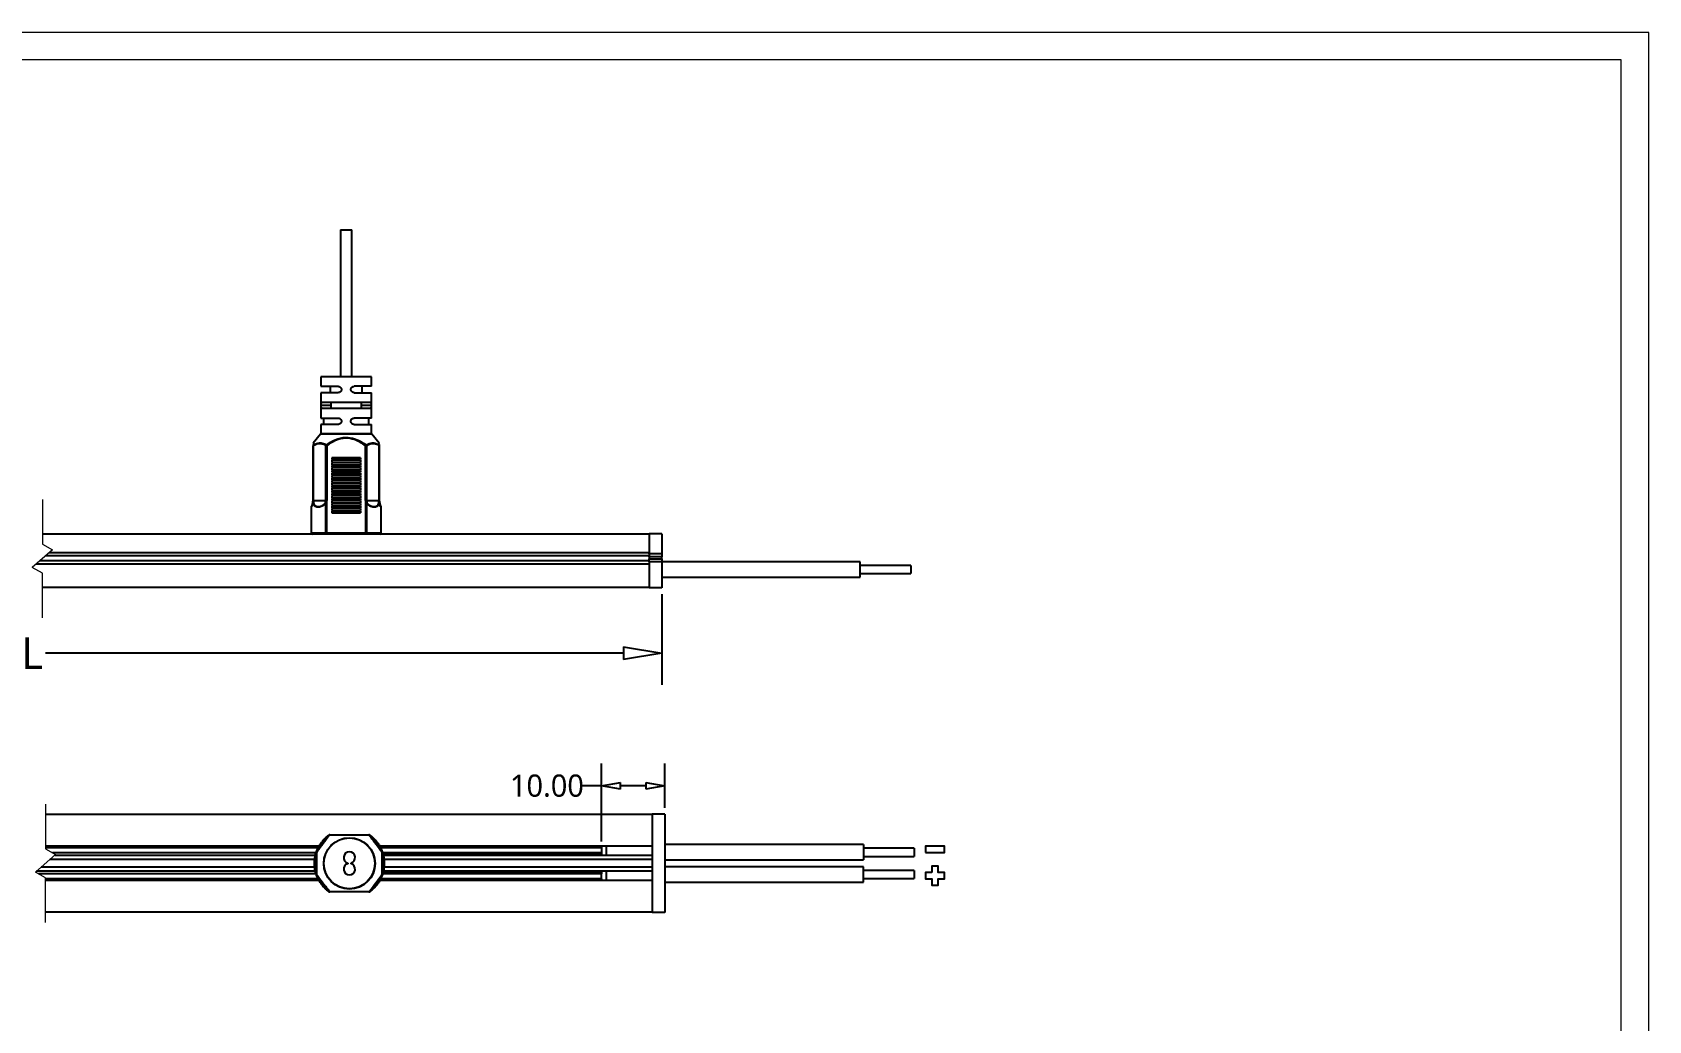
# Model space of a CAD drawing. Header units: millimetres. Extents: x 978 to 1917, y -47 to 489.
# Drawn here: x 1662.1 to 1916.8, y 116.2 to 271.9 of the extents above; entities that cross this region are included whole.
import ezdxf

# ---------------------------------------------------------------- set-up
doc = ezdxf.new("R2010")
doc.units = ezdxf.units.MM
doc.layers.get('0').update_dxf_attribs({"color": 8, "lineweight": 30})
doc.layers.get('Defpoints').update_dxf_attribs({"color": 6, "lineweight": 9})
doc.layers.add('Dimension', color=136, linetype='Continuous', lineweight=9)
doc.layers.add('SolidLine', color=7, linetype='Continuous', lineweight=30)
doc.styles.get("Standard").update_dxf_attribs({"font": ''})
doc.styles.get('Standard').set_extended_font_data('Microsoft YaHei Light')
doc.dimstyles.new('DENGTEC', dxfattribs={"dimtxt": 3.5, "dimasz": 3, "dimexe": 3.5, "dimexo": 1, "dimgap": 0.5, "dimtad": 0, "dimzin": 0, "dimdsep": 46, "dimtxsty": 'Standard', "dimblk": 'CLOSEDBLANK', "dimcen": 1, "dimadec": 0, "dimazin": 3, "dimtfac": 1, "dimtofl": 0, "dimtmove": 0, "dimatfit": 3, "dimldrblk": 'CLOSEDBLANK', "dimfxl": 1, "dimtolj": 1, "dimtzin": 0, "dimarcsym": 0})
doc.dimstyles.new('DENGTECx1.5', dxfattribs={"dimtxt": 5, "dimasz": 6, "dimexe": 5, "dimexo": 1, "dimgap": 0.5, "dimtad": 0, "dimdec": 1, "dimzin": 0, "dimdsep": 46, "dimtxsty": 'Standard', "dimblk": 'CLOSEDBLANK', "dimcen": 1, "dimadec": 0, "dimazin": 3, "dimtfac": 1, "dimtdec": 1, "dimtofl": 0, "dimtmove": 0, "dimatfit": 3, "dimldrblk": 'CLOSEDBLANK', "dimfxl": 1, "dimtolj": 1, "dimtzin": 0, "dimarcsym": 0})

# ---------------------------------------------------------------- blocks, each defined once
blk = doc.blocks.new('_ClosedBlank')
at = {"color": 0, "linetype": 'ByBlock', "lineweight": -2}
for p, q in [((-1, 0.167), (0, 0)), ((-1, 0.167), (-1, -0.167)), ((0, 0), (-1, -0.167))]:
    blk.add_line(p, q, dxfattribs=at)
blk = doc.blocks.new('*D42')
at = {"layer": 'Defpoints', "color": 0, "lineweight": -3}
for p in [(1569.78, 184.39), (1761.25, 184.39), (1761.25, 174.1)]:
    blk.add_point(p, dxfattribs=at)
at = {"layer": 'Dimension', "color": 0, "lineweight": -2}
for p, q in [((1569.78, 183.39), (1569.78, 169.1)), ((1761.25, 183.39), (1761.25, 169.1)), ((1575.78, 174.1), (1658.22, 174.1)), ((1755.25, 174.1), (1664.17, 174.1))]:
    blk.add_line(p, q, dxfattribs=at)
at = {"layer": 'Dimension', "color": 0, "lineweight": -2, "xscale": 6, "yscale": 6, "zscale": 6, "rotation": 180}
blk.add_blockref('_ClosedBlank', (1569.78, 174.1), dxfattribs=at)
at = {"layer": 'Dimension', "color": 0, "lineweight": -2, "xscale": 6, "yscale": 6, "zscale": 6}
blk.add_blockref('_ClosedBlank', (1761.25, 174.1), dxfattribs=at)
at = {"layer": 'Dimension', "color": 0, "lineweight": -3, "insert": (1661.2, 174.1), "char_height": 5, "attachment_point": 5}
blk.add_mtext('\\A1; L', dxfattribs=at)
blk = doc.blocks.new('*D34')
at = {"layer": 'Defpoints', "color": 0, "lineweight": -3}
for p in [(1751.75, 153.21), (1761.75, 148.75), (1751.75, 143.45)]:
    blk.add_point(p, dxfattribs=at)
at = {"layer": 'Dimension', "color": 0, "lineweight": -2}
for p, q in [((1751.75, 144.45), (1751.75, 156.71)), ((1761.75, 149.75), (1761.75, 156.71)), ((1751.75, 153.21), (1748.75, 153.21)), ((1758.75, 153.21), (1754.75, 153.21))]:
    blk.add_line(p, q, dxfattribs=at)
at = {"layer": 'Dimension', "color": 0, "lineweight": -2, "xscale": 3, "yscale": 3, "zscale": 3, "rotation": 180}
blk.add_blockref('_ClosedBlank', (1751.75, 153.21), dxfattribs=at)
at = {"layer": 'Dimension', "color": 0, "lineweight": -2, "xscale": 3, "yscale": 3, "zscale": 3}
blk.add_blockref('_ClosedBlank', (1761.75, 153.21), dxfattribs=at)
at = {"layer": 'Dimension', "color": 0, "lineweight": -3, "insert": (1743.16, 153.21), "char_height": 3.5, "attachment_point": 5}
blk.add_mtext('\\A1;10.00', dxfattribs=at)

msp = doc.modelspace()

# ---------------------------------------------------------------- linework, layer by layer
at = {"layer": 'Defpoints'}
for points in [[(1916.758, -46.706), (1916.758, 271.894), (1465.318, 271.894), (1465.318, -46.706)], [(1912.438, -42.386), (1912.438, 267.574), (1469.638, 267.574), (1469.638, -42.386)]]:
    msp.add_lwpolyline(points, close=True, dxfattribs=at)
at = {"layer": 'Dimension'}
for p, q in [((1663.658, 198.307), (1663.658, 191.281)), ((1663.658, 191.281), (1665.24, 190.368)), ((1665.24, 190.368), (1662.077, 187.606)), ((1663.658, 186.694), (1662.077, 187.606)), ((1663.658, 179.667), (1663.658, 186.694)), ((1664.165, 150.316), (1664.165, 143.29)), ((1664.165, 143.29), (1665.746, 142.377)), ((1665.746, 142.377), (1662.584, 139.615)), ((1664.165, 138.702), (1662.584, 139.615)), ((1664.165, 131.676), (1664.165, 138.702))]:
    msp.add_line(p, q, dxfattribs=at)
at = {"layer": 'Dimension', "lineweight": -3}
for points in [[(1802.805, 142.731), (1805.805, 142.731), (1805.805, 143.731), (1802.805, 143.731)], [(1803.789, 139.575), (1802.789, 139.575), (1802.789, 138.575), (1803.789, 138.575), (1803.789, 137.575), (1804.789, 137.575), (1804.789, 138.575), (1805.789, 138.575), (1805.789, 139.575), (1804.789, 139.575), (1804.789, 140.575), (1803.789, 140.575)]]:
    msp.add_lwpolyline(points, close=True, dxfattribs=at)
at = {"layer": 'SolidLine', "color": 7, "linetype": 'Continuous', "lineweight": 25}
for p, q in [((1710.628, 240.765), (1710.628, 217.637)), ((1710.628, 240.765), (1712.428, 240.765)), ((1712.428, 217.637), (1712.428, 240.765)), ((1707.528, 217.637), (1707.528, 216.137)), ((1715.528, 217.637), (1707.528, 217.637)), ((1715.528, 216.137), (1715.528, 217.637)), ((1707.528, 216.137), (1710.278, 216.137)), ((1707.528, 215.137), (1707.528, 211.137)), ((1710.278, 215.137), (1707.528, 215.137)), ((1709.028, 216.137), (1709.028, 215.137)), ((1715.528, 216.137), (1712.778, 216.137)), ((1712.778, 215.137), (1715.528, 215.137)), ((1714.028, 215.137), (1714.028, 216.137)), ((1715.528, 211.137), (1715.528, 215.137)), ((1709.143, 213.137), (1707.599, 213.137)), ((1707.728, 213.637), (1715.327, 213.637)), ((1715.327, 212.637), (1707.728, 212.637)), ((1715.457, 213.137), (1713.913, 213.137)), ((1707.528, 211.137), (1710.278, 211.137)), ((1707.528, 210.137), (1707.528, 208.71)), ((1710.278, 210.137), (1707.528, 210.137)), ((1707.978, 211.137), (1707.978, 210.137)), ((1715.528, 211.137), (1712.778, 211.137)), ((1712.778, 210.137), (1715.528, 210.137)), ((1715.078, 210.137), (1715.078, 211.137)), ((1715.528, 208.71), (1715.528, 210.137)), ((1706.306, 206.965), (1706.306, 206.775)), ((1706.306, 198.173), (1706.306, 206.778)), ((1706.306, 206.778), (1706.345, 206.778)), ((1707.481, 208.582), (1706.325, 207.194)), ((1706.345, 206.778), (1706.345, 198.173)), ((1708.305, 198.173), (1708.305, 206.791)), ((1708.305, 206.791), (1708.466, 206.791)), ((1708.466, 206.791), (1708.466, 198.173)), ((1714.589, 198.173), (1714.589, 206.791)), ((1714.75, 206.791), (1714.589, 206.791)), ((1714.75, 206.791), (1714.75, 198.173)), ((1716.731, 207.194), (1715.574, 208.582)), ((1716.71, 198.173), (1716.71, 206.778)), ((1716.71, 206.778), (1716.75, 206.778)), ((1716.75, 206.778), (1716.75, 198.173)), ((1713.778, 204.883), (1709.278, 204.883)), ((1709.278, 204.883), (1709.278, 204.592)), ((1709.278, 204.592), (1713.778, 204.592)), ((1713.778, 204.483), (1709.278, 204.483)), ((1709.278, 204.483), (1709.278, 204.192)), ((1709.278, 204.192), (1713.778, 204.192)), ((1713.778, 204.083), (1709.278, 204.083)), ((1709.278, 204.083), (1709.278, 203.792)), ((1709.278, 203.792), (1713.778, 203.792)), ((1713.778, 204.883), (1713.778, 204.592)), ((1713.778, 204.483), (1713.778, 204.192)), ((1713.778, 204.083), (1713.778, 203.792)), ((1713.778, 203.683), (1709.278, 203.683)), ((1709.278, 203.683), (1709.278, 203.392)), ((1709.278, 203.392), (1713.778, 203.392)), ((1713.778, 203.283), (1709.278, 203.283)), ((1709.278, 203.283), (1709.278, 202.992)), ((1709.278, 202.992), (1713.778, 202.992)), ((1713.778, 202.883), (1709.278, 202.883)), ((1709.278, 202.883), (1709.278, 202.592)), ((1709.278, 202.592), (1713.778, 202.592)), ((1713.778, 202.483), (1709.278, 202.483)), ((1709.278, 202.483), (1709.278, 202.192)), ((1709.278, 202.192), (1713.778, 202.192)), ((1713.778, 202.083), (1709.278, 202.083)), ((1709.278, 202.083), (1709.278, 201.792)), ((1709.278, 201.792), (1713.778, 201.792)), ((1713.778, 201.683), (1709.278, 201.683)), ((1709.278, 201.683), (1709.278, 201.392)), ((1709.278, 201.392), (1713.778, 201.392)), ((1713.778, 201.283), (1709.278, 201.283)), ((1709.278, 201.283), (1709.278, 200.992)), ((1713.778, 203.683), (1713.778, 203.392)), ((1713.778, 203.283), (1713.778, 202.992)), ((1713.778, 202.883), (1713.778, 202.592)), ((1713.778, 202.483), (1713.778, 202.192)), ((1713.778, 202.083), (1713.778, 201.792)), ((1713.778, 201.683), (1713.778, 201.392)), ((1713.778, 201.283), (1713.778, 200.992)), ((1709.278, 200.992), (1713.778, 200.992)), ((1713.778, 200.883), (1709.278, 200.883)), ((1709.278, 200.883), (1709.278, 200.592)), ((1709.278, 200.592), (1713.778, 200.592)), ((1713.778, 200.483), (1709.278, 200.483)), ((1709.278, 200.483), (1709.278, 200.192)), ((1709.278, 200.192), (1713.778, 200.192)), ((1713.778, 200.083), (1709.278, 200.083)), ((1709.278, 200.083), (1709.278, 199.792)), ((1709.278, 199.792), (1713.778, 199.792)), ((1713.778, 199.683), (1709.278, 199.683)), ((1709.278, 199.683), (1709.278, 199.392)), ((1709.278, 199.392), (1713.778, 199.392)), ((1713.778, 199.283), (1709.278, 199.283)), ((1709.278, 199.283), (1709.278, 198.992)), ((1709.278, 198.992), (1713.778, 198.992)), ((1713.778, 198.883), (1709.278, 198.883)), ((1709.278, 198.883), (1709.278, 198.592)), ((1713.778, 200.883), (1713.778, 200.592)), ((1713.778, 200.483), (1713.778, 200.192)), ((1713.778, 200.083), (1713.778, 199.792)), ((1713.778, 199.683), (1713.778, 199.392)), ((1713.778, 199.283), (1713.778, 198.992)), ((1713.778, 198.883), (1713.778, 198.592)), ((1706.028, 197.102), (1706.028, 193.037)), ((1706.053, 197.2), (1706.062, 197.217)), ((1706.306, 198.173), (1706.345, 198.173)), ((1706.345, 198.173), (1708.305, 198.173)), ((1708.305, 198.173), (1708.466, 198.173)), ((1708.312, 193.037), (1708.312, 197.814)), ((1708.429, 197.814), (1708.312, 197.814)), ((1708.429, 197.814), (1708.429, 193.037)), ((1709.278, 198.592), (1713.778, 198.592)), ((1713.778, 198.483), (1709.278, 198.483)), ((1709.278, 198.483), (1709.278, 198.192)), ((1709.278, 198.192), (1713.778, 198.192)), ((1713.778, 198.083), (1709.278, 198.083)), ((1709.278, 198.083), (1709.278, 197.792)), ((1709.278, 197.792), (1713.778, 197.792)), ((1713.778, 197.683), (1709.278, 197.683)), ((1709.278, 197.683), (1709.278, 197.392)), ((1709.278, 197.392), (1713.778, 197.392)), ((1713.778, 197.283), (1709.278, 197.283)), ((1709.278, 197.283), (1709.278, 196.992)), ((1709.278, 196.992), (1713.778, 196.992)), ((1713.778, 196.883), (1709.278, 196.883)), ((1709.278, 196.883), (1709.278, 196.592)), ((1709.278, 196.592), (1713.778, 196.592)), ((1713.778, 196.483), (1709.278, 196.483)), ((1709.278, 196.483), (1709.278, 196.192)), ((1709.278, 196.192), (1713.778, 196.192)), ((1713.778, 198.483), (1713.778, 198.192)), ((1713.778, 198.083), (1713.778, 197.792)), ((1713.778, 197.683), (1713.778, 197.392)), ((1713.778, 197.283), (1713.778, 196.992)), ((1713.778, 196.883), (1713.778, 196.592)), ((1713.778, 196.483), (1713.778, 196.192)), ((1714.75, 198.173), (1714.589, 198.173)), ((1714.626, 193.037), (1714.626, 197.814)), ((1714.743, 197.814), (1714.626, 197.814)), ((1714.743, 197.814), (1714.743, 193.037)), ((1714.75, 198.173), (1716.71, 198.173)), ((1716.75, 198.173), (1716.71, 198.173)), ((1716.993, 197.217), (1716.999, 197.206)), ((1717.028, 193.037), (1717.028, 197.102)), ((1759.246, 192.837), (1663.658, 192.837)), ((1708.429, 193.037), (1708.312, 193.037)), ((1708.429, 192.837), (1708.429, 193.037)), ((1708.429, 193.037), (1714.626, 193.037)), ((1714.626, 192.837), (1714.626, 193.037)), ((1714.743, 193.037), (1714.626, 193.037)), ((1761.246, 192.887), (1759.246, 192.887)), ((1759.246, 192.887), (1759.246, 189.787)), ((1761.246, 192.887), (1761.246, 189.787)), ((1759.246, 188.641), (1663.262, 188.641)), ((1759.246, 189.434), (1664.17, 189.434)), ((1759.246, 189.937), (1664.746, 189.937)), ((1759.246, 189.787), (1761.246, 189.787)), ((1759.246, 189.78), (1759.246, 189.787)), ((1759.246, 189.78), (1759.246, 189.46)), ((1759.246, 189.287), (1759.246, 189.46)), ((1761.246, 189.287), (1759.246, 189.287)), ((1759.246, 189.287), (1759.246, 188.987)), ((1759.246, 188.987), (1761.246, 188.987)), ((1759.246, 188.487), (1759.246, 188.987)), ((1759.246, 188.487), (1759.246, 184.387)), ((1761.246, 188.487), (1759.246, 188.487)), ((1761.246, 189.787), (1761.246, 189.287)), ((1761.246, 188.987), (1761.246, 189.287)), ((1761.246, 188.987), (1761.246, 188.487)), ((1792.51, 188.487), (1761.246, 188.487)), ((1761.246, 188.487), (1761.246, 184.387)), ((1792.51, 187.287), (1792.51, 188.487)), ((1759.246, 188.137), (1662.685, 188.137)), ((1761.246, 186.087), (1792.51, 186.087)), ((1800.511, 187.937), (1792.51, 187.937)), ((1792.51, 186.087), (1792.51, 187.287)), ((1792.51, 186.637), (1800.511, 186.637)), ((1800.511, 187.937), (1800.511, 186.637)), ((1759.246, 184.437), (1663.658, 184.437)), ((1761.246, 184.387), (1759.246, 184.387)), ((1759.753, 148.696), (1664.165, 148.696)), ((1761.753, 148.746), (1759.753, 148.746)), ((1759.753, 148.746), (1759.753, 133.246)), ((1761.753, 148.746), (1761.753, 133.246)), ((1707.247, 143.696), (1664.165, 143.696)), ((1707.116, 143.446), (1664.165, 143.446)), ((1706.793, 142.646), (1665.28, 142.646)), ((1759.753, 143.696), (1716.822, 143.696)), ((1751.753, 143.446), (1716.952, 143.446)), ((1751.753, 142.646), (1717.266, 142.646)), ((1751.753, 143.696), (1751.753, 143.563)), ((1751.753, 143.563), (1751.753, 143.446)), ((1751.753, 143.446), (1751.753, 142.646)), ((1751.753, 142.646), (1751.753, 142.529)), ((1752.553, 142.246), (1752.553, 143.696)), ((1793.017, 143.946), (1761.753, 143.946)), ((1793.017, 143.946), (1793.017, 141.546)), ((1801.017, 143.396), (1793.017, 143.396)), ((1801.017, 143.396), (1801.017, 142.096)), ((1706.571, 140.396), (1663.478, 140.396)), ((1706.573, 141.596), (1664.852, 141.596)), ((1706.685, 142.246), (1665.597, 142.246)), ((1711.778, 141.046), (1711.778, 140.946)), ((1712.29, 140.946), (1712.29, 141.046)), ((1759.753, 142.246), (1717.385, 142.246)), ((1759.753, 140.396), (1717.496, 140.396)), ((1759.753, 141.596), (1717.498, 141.596)), ((1751.753, 142.529), (1751.753, 142.246)), ((1761.753, 141.546), (1793.017, 141.546)), ((1793.017, 140.446), (1761.753, 140.446)), ((1793.017, 142.096), (1801.017, 142.096)), ((1793.017, 138.046), (1793.017, 140.446)), ((1706.684, 139.746), (1662.734, 139.746)), ((1706.803, 139.346), (1663.05, 139.346)), ((1707.116, 138.546), (1664.165, 138.546)), ((1707.247, 138.296), (1664.165, 138.296)), ((1759.753, 138.296), (1716.822, 138.296)), ((1751.753, 138.546), (1716.952, 138.546)), ((1751.753, 139.346), (1717.276, 139.346)), ((1759.753, 139.746), (1717.384, 139.746)), ((1751.753, 139.746), (1751.753, 139.463)), ((1751.753, 139.463), (1751.753, 139.346)), ((1751.753, 138.546), (1751.753, 139.346)), ((1751.753, 138.546), (1751.753, 138.429)), ((1751.753, 138.429), (1751.753, 138.296)), ((1752.553, 138.296), (1752.553, 139.746)), ((1761.753, 138.046), (1793.017, 138.046)), ((1801.017, 139.896), (1793.017, 139.896)), ((1793.017, 138.596), (1801.017, 138.596)), ((1801.017, 139.896), (1801.017, 138.596)), ((1759.753, 133.296), (1664.165, 133.296)), ((1761.753, 133.246), (1759.753, 133.246))]:
    msp.add_line(p, q, dxfattribs=at)
at = {"layer": 'SolidLine', "color": 8, "linetype": 'Continuous', "lineweight": 25}
for p, q in [((1715.574, 208.582), (1707.481, 208.582)), ((1707.528, 208.71), (1715.528, 208.71)), ((1706.038, 197.121), (1706.028, 197.102)), ((1717.028, 197.102), (1717.017, 197.121)), ((1706.028, 193.037), (1708.312, 193.037)), ((1714.743, 193.037), (1717.028, 193.037)), ((1751.753, 143.563), (1716.896, 143.563)), ((1751.753, 142.529), (1717.315, 142.529)), ((1751.753, 138.429), (1716.896, 138.429)), ((1751.753, 139.463), (1717.315, 139.463))]:
    msp.add_line(p, q, dxfattribs=at)
at = {"layer": 'SolidLine', "color": 7, "linetype": 'Continuous', "lineweight": 25, "flags": 128}
for points in [[(1708.377, 206.919), (1708.385, 206.906), (1708.395, 206.893), (1708.405, 206.878), (1708.417, 206.862), (1708.428, 206.845), (1708.441, 206.827), (1708.453, 206.809), (1708.466, 206.791)], [(1714.589, 206.791), (1714.602, 206.809), (1714.615, 206.827), (1714.627, 206.845), (1714.639, 206.862), (1714.65, 206.878), (1714.66, 206.893), (1714.67, 206.906), (1714.679, 206.919)], [(1708.271, 197.847), (1708.286, 197.844), (1708.302, 197.841), (1708.321, 197.837), (1708.34, 197.833), (1708.362, 197.828), (1708.384, 197.824), (1708.406, 197.819), (1708.429, 197.814)], [(1714.626, 197.814), (1714.649, 197.819), (1714.672, 197.824), (1714.694, 197.828), (1714.715, 197.833), (1714.735, 197.837), (1714.753, 197.841), (1714.77, 197.844), (1714.785, 197.847)], [(1708.429, 192.837), (1708.407, 192.841), (1708.385, 192.853), (1708.364, 192.871), (1708.347, 192.896), (1708.332, 192.926), (1708.321, 192.961), (1708.315, 192.998), (1708.312, 193.037)], [(1714.743, 193.037), (1714.741, 192.998), (1714.734, 192.961), (1714.723, 192.926), (1714.709, 192.896), (1714.691, 192.871), (1714.671, 192.853), (1714.649, 192.841), (1714.626, 192.837)]]:
    msp.add_lwpolyline(points, dxfattribs=at)
at = {"layer": 'SolidLine', "color": 7, "linetype": 'Continuous', "lineweight": 25}
for radius in [4.046, 4]:
    msp.add_circle((1712.034, 140.996), radius, dxfattribs=at)
for centre, radius, start, end in [((1706.487, 206.777), 0.181, 134.49147, 179.68094), ((1706.518, 206.823), 0.178, 152.26351, 194.65063), ((1707.328, 208.71), 0.2, 320.19443, 0), ((1708.559, 206.733), 0.26, 134.48879, 167.18864), ((1714.496, 206.733), 0.26, 12.80662, 45.51595), ((1715.728, 208.71), 0.2, 180, 219.80557), ((1716.538, 206.823), 0.178, 345.33822, 27.74765), ((1716.569, 206.777), 0.181, 0.32552, 45.50773), ((1706.228, 197.102), 0.2, 150.87372, 179.99783), ((1706.235, 197.122), 0.197, 151.43184, 180.42823), ((1704.306, 198.173), 2, 354.50334, 0), ((1706.316, 197.829), 0.154, 82.66795, 97.33205), ((1706.321, 197.982), 0.0246, 180.06054, 231.25044), ((1706.38, 197.88), 0.11, 113.21756, 131.79601), ((1707.155, 197.106), 0.238, 152.40634, 176.46784), ((1707.562, 197.14), 0.238, 161.28968, 184.60834), ((1708.485, 198.077), 0.314, 227.00361, 236.65037), ((1714.57, 198.077), 0.315, 303.36581, 312.99021), ((1715.493, 197.14), 0.239, 355.40799, 18.71914), ((1715.9, 197.106), 0.238, 3.51765, 27.60817), ((1716.739, 197.829), 0.154, 82.66412, 97.33588), ((1716.676, 197.88), 0.111, 48.21587, 66.77056), ((1718.75, 198.173), 2, 180, 185.49666), ((1716.734, 197.982), 0.0246, 308.77156, 359.95368), ((1716.82, 197.122), 0.197, 359.57728, 28.56265), ((1716.828, 197.102), 0.2, 0.02407, 29.12628), ((1706.228, 193.037), 0.2, 180, 270), ((1716.828, 193.037), 0.2, 270, 0), ((1708.937, 145.302), 0.195, 90.17376, 144.76038), ((1708.911, 145.332), 0.156, 125.83717, 148.31017), ((1708.973, 145.296), 0.2, 90, 143.39787), ((1708.853, 145.361), 0.0676, 62.70276, 126.75232), ((1708.936, 145.296), 0.2, 90, 125.77483), ((1708.987, 145.388), 0.109, 97.71124, 162.33634), ((1715.082, 145.388), 0.109, 17.65836, 82.29406), ((1715.096, 145.296), 0.2, 36.60213, 90), ((1715.132, 145.302), 0.195, 35.23962, 89.82624), ((1715.133, 145.296), 0.2, 54.22517, 90), ((1715.216, 145.361), 0.0676, 53.24336, 117.30156), ((1715.158, 145.332), 0.156, 31.69576, 54.14664), ((1707.004, 142.66), 0.201, 143.56926, 179.82429), ((1706.987, 142.666), 0.184, 141.77046, 161.68726), ((1707.013, 142.657), 0.2, 143.39787, 180), ((1706.878, 142.638), 0.0683, 99.65927, 163.7712), ((1706.916, 142.753), 0.0683, 159.64505, 223.725), ((1707.433, 143.965), 0.0319, 55.69621, 105.79251), ((1707.863, 144.544), 0.0318, 180.88322, 231.0896), ((1712.034, 141.909), 0.9, 286.52183, 253.47817), ((1716.206, 144.544), 0.0319, 308.89492, 359.0093), ((1716.636, 143.965), 0.0319, 74.2094, 124.30188), ((1717.153, 142.753), 0.0683, 316.2556, 20.37435), ((1717.191, 142.638), 0.0683, 16.2413, 80.33607), ((1717.056, 142.657), 0.2, 0, 36.60213), ((1717.065, 142.66), 0.201, 0.17381, 36.42616), ((1717.082, 142.666), 0.184, 18.32364, 38.21864), ((1706.57, 141.357), 0.0318, 217.48838, 267.68561), ((1706.57, 140.636), 0.0319, 92.28356, 142.41448), ((1712.034, 140.083), 0.9, 106.52183, 73.47817), ((1717.499, 141.357), 0.0319, 272.2972, 322.40084), ((1717.499, 140.636), 0.0319, 37.59916, 87.7028), ((1707.004, 139.333), 0.201, 180.17571, 216.43074), ((1706.878, 139.354), 0.0683, 196.2288, 260.34073), ((1707.013, 139.335), 0.2, 180, 216.60213), ((1706.987, 139.327), 0.184, 198.31274, 218.22954), ((1706.916, 139.24), 0.0683, 136.275, 200.35495), ((1707.433, 138.028), 0.0319, 254.20749, 304.30379), ((1716.636, 138.028), 0.0319, 235.69812, 285.7906), ((1717.191, 139.354), 0.0683, 279.66393, 343.7587), ((1717.153, 139.24), 0.0683, 339.62565, 43.7444), ((1717.056, 139.335), 0.2, 323.39787, 0), ((1717.065, 139.333), 0.201, 323.57384, 359.82619), ((1717.082, 139.327), 0.184, 321.78136, 341.67636), ((1707.863, 137.448), 0.0318, 128.9104, 179.11678), ((1708.937, 136.691), 0.195, 215.23962, 269.82624), ((1708.911, 136.661), 0.156, 211.68983, 234.16283), ((1708.853, 136.631), 0.0676, 233.24768, 297.29724), ((1708.973, 136.696), 0.2, 216.60213, 270), ((1708.936, 136.696), 0.2, 234.22517, 270), ((1708.987, 136.604), 0.109, 197.66366, 262.28876), ((1715.096, 136.696), 0.2, 270, 323.39787), ((1715.082, 136.604), 0.109, 277.70594, 342.34164), ((1715.132, 136.691), 0.195, 270.17376, 324.76038), ((1715.133, 136.696), 0.2, 270, 305.77483), ((1715.216, 136.631), 0.0676, 242.69844, 306.75664), ((1715.158, 136.661), 0.156, 305.85336, 328.30424), ((1716.206, 137.449), 0.0319, 0.9907, 51.10508)]:
    msp.add_arc(centre, radius, start, end, dxfattribs=at)
for centre, major_axis, ratio, start_param, end_param in [((1704.306, 198.173), (2.039, 0), 0.9806609, 6.1872505, 6.2831853), ((1705.726, 198.173), (2.58, 0), 0.7752342, 6.1193571, 6.2831853), ((1705.726, 198.173), (-2.74, 0), 0.8027953, 2.9777645, 3.1415927), ((1717.33, 198.173), (-2.74, 0), 0.8027953, 0, 0.1638282), ((1717.33, 198.173), (2.58, 0), 0.7752342, 3.1415927, 3.3054208), ((1718.75, 198.173), (2.039, 0), 0.9806609, 3.1415927, 3.2375275)]:
    msp.add_ellipse(centre, major_axis=major_axis, ratio=ratio, start_param=start_param, end_param=end_param, dxfattribs=at)
for points, knots in [([(1710.278, 216.137), (1710.335, 216.132), (1710.449, 216.121), (1710.602, 216.031), (1710.715, 215.899), (1710.77, 215.76), (1710.776, 215.671), (1710.778, 215.637)], [0, 0, 0, 0, 0.2237587, 0.447835, 0.6643424, 0.8747173, 1, 1, 1, 1]), ([(1710.778, 215.637), (1710.772, 215.582), (1710.762, 215.471), (1710.678, 215.324), (1710.556, 215.211), (1710.415, 215.147), (1710.32, 215.14), (1710.278, 215.137)], [0, 0, 0, 0, 0.2075283, 0.415029, 0.6233571, 0.8349929, 1, 1, 1, 1]), ([(1712.278, 215.637), (1712.283, 215.693), (1712.294, 215.803), (1712.377, 215.951), (1712.499, 216.063), (1712.64, 216.127), (1712.736, 216.134), (1712.778, 216.137)], [0, 0, 0, 0, 0.2075272, 0.4150267, 0.6233574, 0.8349938, 1, 1, 1, 1]), ([(1712.778, 215.137), (1712.721, 215.143), (1712.607, 215.154), (1712.454, 215.244), (1712.341, 215.375), (1712.285, 215.515), (1712.28, 215.604), (1712.278, 215.637)], [0, 0, 0, 0, 0.2237663, 0.4478351, 0.6643382, 0.8747145, 1, 1, 1, 1]), ([(1707.599, 213.137), (1707.6, 213.193), (1707.602, 213.303), (1707.618, 213.451), (1707.647, 213.563), (1707.684, 213.627), (1707.715, 213.634), (1707.728, 213.637)], [0, 0, 0, 0, 0.2075266, 0.4150258, 0.6233569, 0.8349938, 1, 1, 1, 1]), ([(1707.728, 212.637), (1707.71, 212.643), (1707.674, 212.654), (1707.636, 212.744), (1707.611, 212.875), (1707.6, 213.015), (1707.599, 213.104), (1707.599, 213.137)], [0, 0, 0, 0, 0.2237627, 0.4478363, 0.66434, 0.8747172, 1, 1, 1, 1]), ([(1709.143, 213.137), (1709.144, 213.191), (1709.148, 213.299), (1709.174, 213.443), (1709.218, 213.554), (1709.281, 213.625), (1709.335, 213.633), (1709.363, 213.637)], [0, 0, 0, 0, 0.1958199, 0.3915759, 0.5892421, 0.794634, 1, 1, 1, 1]), ([(1709.363, 212.637), (1709.358, 212.637), (1709.316, 212.639), (1709.248, 212.672), (1709.185, 212.788), (1709.152, 212.94), (1709.143, 213.062), (1709.143, 213.127), (1709.143, 213.137)], [0, 0, 0, 0, 0.0323918, 0.3101871, 0.5505068, 0.7625786, 0.9622398, 1, 1, 1, 1]), ([(1713.693, 213.637), (1713.708, 213.636), (1713.76, 213.631), (1713.829, 213.574), (1713.882, 213.446), (1713.908, 213.293), (1713.911, 213.187), (1713.913, 213.137)], [0, 0, 0, 0, 0.1151844, 0.3829851, 0.6133489, 0.8204727, 1, 1, 1, 1]), ([(1713.913, 213.137), (1713.912, 213.094), (1713.909, 212.997), (1713.888, 212.858), (1713.848, 212.739), (1713.787, 212.66), (1713.73, 212.638), (1713.697, 212.637), (1713.693, 212.637)], [0, 0, 0, 0, 0.1581091, 0.3529548, 0.5497566, 0.7529793, 0.9706516, 1, 1, 1, 1]), ([(1715.327, 213.637), (1715.345, 213.632), (1715.381, 213.621), (1715.42, 213.531), (1715.445, 213.399), (1715.455, 213.26), (1715.456, 213.171), (1715.457, 213.137)], [0, 0, 0, 0, 0.2237626, 0.4478352, 0.6643401, 0.8747151, 1, 1, 1, 1]), ([(1715.457, 213.137), (1715.456, 213.082), (1715.454, 212.971), (1715.437, 212.824), (1715.409, 212.711), (1715.371, 212.647), (1715.341, 212.64), (1715.327, 212.637)], [0, 0, 0, 0, 0.2075274, 0.4150273, 0.6233577, 0.8349932, 1, 1, 1, 1]), ([(1710.278, 211.137), (1710.335, 211.132), (1710.449, 211.121), (1710.602, 211.031), (1710.715, 210.899), (1710.77, 210.76), (1710.776, 210.671), (1710.778, 210.637)], [0, 0, 0, 0, 0.2237577, 0.447835, 0.6643404, 0.8747151, 1, 1, 1, 1]), ([(1710.778, 210.637), (1710.772, 210.582), (1710.762, 210.471), (1710.678, 210.324), (1710.556, 210.211), (1710.415, 210.147), (1710.32, 210.14), (1710.278, 210.137)], [0, 0, 0, 0, 0.2075285, 0.4150294, 0.6233561, 0.834993, 1, 1, 1, 1]), ([(1712.278, 210.637), (1712.283, 210.693), (1712.294, 210.803), (1712.377, 210.951), (1712.499, 211.063), (1712.64, 211.127), (1712.736, 211.134), (1712.778, 211.137)], [0, 0, 0, 0, 0.2075271, 0.4150266, 0.6233587, 0.8349941, 1, 1, 1, 1]), ([(1712.778, 210.137), (1712.721, 210.143), (1712.607, 210.154), (1712.454, 210.244), (1712.341, 210.375), (1712.285, 210.515), (1712.28, 210.604), (1712.278, 210.637)], [0, 0, 0, 0, 0.22376614, 0.44783507, 0.66434006, 0.87471439, 1, 1, 1, 1]), ([(1708.305, 206.791), (1708.275, 206.809), (1707.955, 207.002), (1707.278, 207.224), (1706.661, 206.929), (1706.345, 206.778)], [0, 0, 0, 0, 0.0480989, 0.5125759, 1, 1, 1, 1]), ([(1706.36, 206.906), (1706.682, 207.06), (1707.08, 207.25), (1707.735, 207.21), (1708.086, 207.088), (1708.346, 206.937), (1708.377, 206.919)], [0, 0, 0, 0, 0.4867355, 0.6026524, 0.9521618, 1, 1, 1, 1]), ([(1708.377, 206.919), (1708.838, 207.21), (1709.786, 207.81), (1711.367, 208.2), (1712.604, 207.979), (1713.676, 207.556), (1714.261, 207.184), (1714.679, 206.919)], [0, 0, 0, 0, 0.2400677, 0.492975, 0.6951859, 0.7829622, 1, 1, 1, 1]), ([(1714.589, 206.791), (1714.014, 207.158), (1713.06, 207.765), (1711.369, 208.072), (1709.834, 207.676), (1708.916, 207.082), (1708.466, 206.791)], [0, 0, 0, 0, 0.3058989, 0.5066336, 0.7581317, 1, 1, 1, 1]), ([(1714.679, 206.919), (1714.999, 207.063), (1715.633, 207.349), (1716.324, 207.129), (1716.658, 206.928), (1716.695, 206.906)], [0, 0, 0, 0, 0.4765048, 0.9411873, 1, 1, 1, 1]), ([(1716.71, 206.778), (1716.673, 206.8), (1716.346, 207), (1715.669, 207.221), (1715.059, 206.935), (1714.75, 206.791)], [0, 0, 0, 0, 0.0590644, 0.5234758, 1, 1, 1, 1]), ([(1716.75, 206.965), (1716.75, 206.961), (1716.75, 206.948), (1716.75, 206.851), (1716.75, 206.778)], [0, 0, 0, 0, 0.24719137, 1, 1, 1, 1]), ([(1706.306, 197.963), (1706.304, 197.949), (1706.295, 197.858), (1706.262, 197.676), (1706.176, 197.39), (1706.081, 197.197), (1706.05, 197.142), (1706.038, 197.121)], [0, 0, 0, 0, 0.02508616, 0.16718857, 0.35973382, 0.75408001, 1, 1, 1, 1]), ([(1706.062, 197.217), (1706.073, 197.236), (1706.099, 197.286), (1706.182, 197.459), (1706.258, 197.72), (1706.287, 197.886), (1706.295, 197.969), (1706.297, 197.982)], [0, 0, 0, 0, 0.2499589, 0.6469807, 0.8373574, 0.9757432, 1, 1, 1, 1]), ([(1706.918, 197.121), (1706.837, 197.145), (1706.657, 197.198), (1706.47, 197.388), (1706.35, 197.66), (1706.319, 197.87), (1706.306, 197.963)], [0, 0, 0, 0, 0.2691493, 0.6020926, 0.8251491, 1, 1, 1, 1]), ([(1706.336, 197.982), (1706.35, 197.897), (1706.382, 197.704), (1706.505, 197.457), (1706.691, 197.286), (1706.866, 197.238), (1706.944, 197.217)], [0, 0, 0, 0, 0.1701449, 0.3911096, 0.7264726, 1, 1, 1, 1]), ([(1707.325, 197.121), (1707.253, 197.112), (1707.108, 197.093), (1706.981, 197.112), (1706.918, 197.121)], [0, 0, 0, 0, 0.5006104, 1, 1, 1, 1]), ([(1706.944, 197.217), (1707.006, 197.208), (1707.129, 197.191), (1707.267, 197.208), (1707.337, 197.217)], [0, 0, 0, 0, 0.4993904, 1, 1, 1, 1]), ([(1708.312, 197.814), (1708.294, 197.778), (1708.228, 197.648), (1707.999, 197.391), (1707.659, 197.197), (1707.417, 197.142), (1707.325, 197.121)], [0, 0, 0, 0, 0.08146252, 0.29394762, 0.72913489, 1, 1, 1, 1]), ([(1707.337, 197.217), (1707.425, 197.236), (1707.654, 197.286), (1707.973, 197.459), (1708.191, 197.695), (1708.254, 197.814), (1708.271, 197.847)], [0, 0, 0, 0, 0.2744524, 0.7112204, 0.9206533, 1, 1, 1, 1]), ([(1715.731, 197.121), (1715.617, 197.148), (1715.36, 197.21), (1714.997, 197.436), (1714.799, 197.694), (1714.746, 197.808), (1714.743, 197.814)], [0, 0, 0, 0, 0.331469, 0.7494032, 0.98476, 1, 1, 1, 1]), ([(1714.785, 197.847), (1714.788, 197.841), (1714.838, 197.737), (1715.026, 197.5), (1715.367, 197.297), (1715.611, 197.241), (1715.719, 197.217)], [0, 0, 0, 0, 0.0148023, 0.245778, 0.6643174, 1, 1, 1, 1]), ([(1715.719, 197.217), (1715.788, 197.208), (1715.927, 197.191), (1716.05, 197.208), (1716.111, 197.217)], [0, 0, 0, 0, 0.5000005, 1, 1, 1, 1]), ([(1716.138, 197.121), (1716.074, 197.112), (1715.947, 197.093), (1715.803, 197.112), (1715.731, 197.121)], [0, 0, 0, 0, 0.4999987, 1, 1, 1, 1]), ([(1716.111, 197.217), (1716.19, 197.238), (1716.365, 197.286), (1716.55, 197.457), (1716.673, 197.704), (1716.705, 197.897), (1716.719, 197.982)], [0, 0, 0, 0, 0.2735272, 0.6088899, 0.8298544, 1, 1, 1, 1]), ([(1716.75, 197.963), (1716.736, 197.87), (1716.705, 197.66), (1716.585, 197.388), (1716.399, 197.198), (1716.218, 197.145), (1716.138, 197.121)], [0, 0, 0, 0, 0.1748513, 0.3979064, 0.730851, 1, 1, 1, 1]), ([(1717.017, 197.121), (1717.002, 197.148), (1716.967, 197.21), (1716.862, 197.437), (1716.779, 197.733), (1716.757, 197.905), (1716.75, 197.963)], [0, 0, 0, 0, 0.3004406, 0.6792507, 0.8925754, 1, 1, 1, 1]), ([(1716.759, 197.982), (1716.765, 197.929), (1716.784, 197.771), (1716.858, 197.501), (1716.95, 197.297), (1716.98, 197.241), (1716.993, 197.217)], [0, 0, 0, 0, 0.1042182, 0.3142299, 0.6947817, 1, 1, 1, 1]), ([(1706.852, 142.776), (1706.889, 142.826), (1707.216, 143.267), (1707.893, 144.178), (1708.503, 144.999), (1708.812, 145.415)], [0, 0, 0, 0, 0.0590656, 0.5234757, 1, 1, 1, 1]), ([(1708.884, 145.421), (1708.563, 144.995), (1707.929, 144.153), (1707.238, 143.214), (1706.904, 142.757), (1706.867, 142.705)], [0, 0, 0, 0, 0.47650354, 0.94118613, 1, 1, 1, 1]), ([(1707.831, 144.544), (1707.945, 144.671), (1708.202, 144.96), (1708.566, 145.27), (1708.763, 145.418), (1708.816, 145.456), (1708.819, 145.459)], [0, 0, 0, 0, 0.3311128, 0.7492709, 0.984752, 1, 1, 1, 1]), ([(1708.778, 145.414), (1708.775, 145.412), (1708.724, 145.373), (1708.536, 145.225), (1708.195, 144.921), (1707.952, 144.643), (1707.843, 144.519)], [0, 0, 0, 0, 0.0148103, 0.2459079, 0.6646729, 1, 1, 1, 1]), ([(1715.185, 145.421), (1714.728, 145.428), (1713.861, 145.44), (1712.727, 145.449), (1711.658, 145.45), (1710.405, 145.443), (1709.448, 145.429), (1708.884, 145.421)], [0, 0, 0, 0, 0.23765262, 0.4510745, 0.50685492, 0.70882505, 1, 1, 1, 1]), ([(1708.973, 145.496), (1709.523, 145.496), (1710.449, 145.496), (1711.669, 145.496), (1712.705, 145.496), (1713.809, 145.496), (1714.65, 145.496), (1715.096, 145.496)], [0, 0, 0, 0, 0.2927552, 0.4932087, 0.5484252, 0.7607224, 1, 1, 1, 1]), ([(1717.202, 142.705), (1716.88, 143.145), (1716.482, 143.689), (1715.827, 144.569), (1715.476, 145.036), (1715.217, 145.38), (1715.185, 145.421)], [0, 0, 0, 0, 0.4867343, 0.6026524, 0.9521606, 1, 1, 1, 1]), ([(1715.25, 145.459), (1715.268, 145.445), (1715.334, 145.397), (1715.564, 145.221), (1715.904, 144.922), (1716.145, 144.648), (1716.238, 144.543)], [0, 0, 0, 0, 0.0814195, 0.2937923, 0.7287496, 1, 1, 1, 1]), ([(1715.257, 145.415), (1715.287, 145.375), (1715.608, 144.943), (1716.284, 144.032), (1716.901, 143.201), (1717.217, 142.776)], [0, 0, 0, 0, 0.0480989, 0.5125759, 1, 1, 1, 1]), ([(1716.226, 144.519), (1716.138, 144.621), (1715.909, 144.884), (1715.589, 145.177), (1715.371, 145.353), (1715.308, 145.401), (1715.291, 145.414)], [0, 0, 0, 0, 0.2748409, 0.7113764, 0.9206961, 1, 1, 1, 1]), ([(1706.545, 141.338), (1706.56, 141.508), (1706.595, 141.894), (1706.7, 142.357), (1706.784, 142.635), (1706.805, 142.701), (1706.813, 142.723)], [0, 0, 0, 0, 0.3001036, 0.6790966, 0.8925238, 1, 1, 1, 1]), ([(1706.803, 142.66), (1706.797, 142.639), (1706.778, 142.574), (1706.704, 142.303), (1706.613, 141.858), (1706.582, 141.489), (1706.569, 141.326)], [0, 0, 0, 0, 0.1042688, 0.3143833, 0.6951224, 1, 1, 1, 1]), ([(1706.813, 142.723), (1706.826, 142.764), (1706.857, 142.856), (1706.977, 143.171), (1707.163, 143.572), (1707.344, 143.865), (1707.424, 143.996)], [0, 0, 0, 0, 0.1748509, 0.3979074, 0.7308507, 1, 1, 1, 1]), ([(1706.813, 139.335), (1706.813, 139.513), (1706.813, 140.182), (1706.813, 141.347), (1706.813, 142.252), (1706.813, 142.657)], [0, 0, 0, 0, 0.1661696, 0.6272678, 1, 1, 1, 1]), ([(1707.451, 143.991), (1707.372, 143.866), (1707.198, 143.587), (1707.012, 143.206), (1706.889, 142.906), (1706.857, 142.818), (1706.843, 142.779)], [0, 0, 0, 0, 0.2735274, 0.6088904, 0.8298551, 1, 1, 1, 1]), ([(1706.867, 142.705), (1706.864, 142.289), (1706.857, 141.355), (1706.86, 140.184), (1706.865, 139.488), (1706.867, 139.307), (1706.867, 139.287)], [0, 0, 0, 0, 0.3723752, 0.8343117, 0.9816697, 1, 1, 1, 1]), ([(1707.424, 143.996), (1707.488, 144.09), (1707.615, 144.279), (1707.759, 144.455), (1707.831, 144.544)], [0, 0, 0, 0, 0.4993896, 1, 1, 1, 1]), ([(1707.843, 144.519), (1707.774, 144.434), (1707.636, 144.264), (1707.512, 144.082), (1707.451, 143.991)], [0, 0, 0, 0, 0.5006096, 1, 1, 1, 1]), ([(1716.618, 143.991), (1716.556, 144.082), (1716.433, 144.263), (1716.295, 144.434), (1716.226, 144.519)], [0, 0, 0, 0, 0.4999995, 1, 1, 1, 1]), ([(1716.238, 144.543), (1716.31, 144.455), (1716.454, 144.279), (1716.581, 144.09), (1716.645, 143.996)], [0, 0, 0, 0, 0.5000013, 1, 1, 1, 1]), ([(1717.226, 142.779), (1717.212, 142.818), (1717.18, 142.906), (1717.057, 143.206), (1716.871, 143.587), (1716.696, 143.866), (1716.618, 143.991)], [0, 0, 0, 0, 0.1701456, 0.3911101, 0.7264728, 1, 1, 1, 1]), ([(1716.645, 143.996), (1716.725, 143.865), (1716.905, 143.572), (1717.092, 143.171), (1717.212, 142.856), (1717.243, 142.764), (1717.256, 142.723)], [0, 0, 0, 0, 0.269149, 0.6020936, 0.8251487, 1, 1, 1, 1]), ([(1717.202, 139.287), (1717.204, 139.469), (1717.209, 140.16), (1717.212, 141.355), (1717.205, 142.289), (1717.202, 142.705)], [0, 0, 0, 0, 0.1656713, 0.6276172, 1, 1, 1, 1]), ([(1717.256, 142.723), (1717.258, 142.719), (1717.267, 142.69), (1717.3, 142.587), (1717.386, 142.286), (1717.481, 141.84), (1717.512, 141.477), (1717.524, 141.337)], [0, 0, 0, 0, 0.0250862, 0.167188, 0.3597333, 0.7540795, 1, 1, 1, 1]), ([(1717.256, 142.657), (1717.256, 142.252), (1717.256, 141.347), (1717.256, 140.182), (1717.256, 139.513), (1717.256, 139.335)], [0, 0, 0, 0, 0.3727322, 0.8338304, 1, 1, 1, 1]), ([(1717.5, 141.325), (1717.49, 141.459), (1717.463, 141.807), (1717.38, 142.235), (1717.304, 142.528), (1717.275, 142.628), (1717.267, 142.656), (1717.265, 142.66)], [0, 0, 0, 0, 0.2499593, 0.646981, 0.8373568, 0.9757433, 1, 1, 1, 1]), ([(1706.545, 140.655), (1706.54, 140.769), (1706.529, 140.997), (1706.54, 141.224), (1706.545, 141.338)], [0, 0, 0, 0, 0.4993917, 1, 1, 1, 1]), ([(1706.813, 139.269), (1706.811, 139.274), (1706.801, 139.303), (1706.769, 139.405), (1706.683, 139.707), (1706.588, 140.152), (1706.557, 140.516), (1706.545, 140.655)], [0, 0, 0, 0, 0.02508616, 0.16718857, 0.35973382, 0.75408001, 1, 1, 1, 1]), ([(1706.569, 141.326), (1706.564, 141.216), (1706.555, 140.997), (1706.564, 140.777), (1706.569, 140.668)], [0, 0, 0, 0, 0.500608, 1, 1, 1, 1]), ([(1706.569, 140.668), (1706.579, 140.533), (1706.606, 140.186), (1706.689, 139.757), (1706.764, 139.464), (1706.794, 139.365), (1706.802, 139.336), (1706.803, 139.332)], [0, 0, 0, 0, 0.2499589, 0.6469807, 0.8373574, 0.9757432, 1, 1, 1, 1]), ([(1717.524, 140.655), (1717.509, 140.485), (1717.474, 140.099), (1717.368, 139.635), (1717.285, 139.358), (1717.264, 139.291), (1717.256, 139.269)], [0, 0, 0, 0, 0.3004406, 0.6792507, 0.8925754, 1, 1, 1, 1]), ([(1717.265, 139.332), (1717.272, 139.353), (1717.291, 139.418), (1717.365, 139.689), (1717.456, 140.135), (1717.486, 140.504), (1717.5, 140.668)], [0, 0, 0, 0, 0.1042182, 0.3142299, 0.6947817, 1, 1, 1, 1]), ([(1707.424, 137.997), (1707.344, 138.128), (1707.163, 138.421), (1706.977, 138.822), (1706.857, 139.137), (1706.826, 139.229), (1706.813, 139.269)], [0, 0, 0, 0, 0.2691493, 0.6020926, 0.8251491, 1, 1, 1, 1]), ([(1706.843, 139.213), (1706.857, 139.175), (1706.889, 139.086), (1707.012, 138.786), (1707.198, 138.405), (1707.372, 138.127), (1707.451, 138.001)], [0, 0, 0, 0, 0.1701449, 0.3911096, 0.7264726, 1, 1, 1, 1]), ([(1708.812, 136.577), (1708.782, 136.618), (1708.461, 137.049), (1707.784, 137.961), (1707.168, 138.791), (1706.852, 139.216)], [0, 0, 0, 0, 0.0480989, 0.5125759, 1, 1, 1, 1]), ([(1706.867, 139.287), (1707.189, 138.848), (1707.587, 138.303), (1708.242, 137.423), (1708.593, 136.956), (1708.852, 136.612), (1708.884, 136.571)], [0, 0, 0, 0, 0.4867355, 0.6026524, 0.9521618, 1, 1, 1, 1]), ([(1707.831, 137.449), (1707.759, 137.537), (1707.615, 137.713), (1707.488, 137.903), (1707.424, 137.997)], [0, 0, 0, 0, 0.5006104, 1, 1, 1, 1]), ([(1707.451, 138.001), (1707.512, 137.911), (1707.636, 137.729), (1707.774, 137.558), (1707.843, 137.473)], [0, 0, 0, 0, 0.4993904, 1, 1, 1, 1]), ([(1715.185, 136.571), (1715.506, 136.997), (1716.14, 137.839), (1716.831, 138.779), (1717.165, 139.236), (1717.202, 139.287)], [0, 0, 0, 0, 0.4765048, 0.9411873, 1, 1, 1, 1]), ([(1717.217, 139.216), (1717.18, 139.166), (1716.853, 138.726), (1716.176, 137.815), (1715.566, 136.993), (1715.257, 136.577)], [0, 0, 0, 0, 0.0590644, 0.5234758, 1, 1, 1, 1]), ([(1716.226, 137.474), (1716.295, 137.559), (1716.433, 137.729), (1716.556, 137.911), (1716.618, 138.001)], [0, 0, 0, 0, 0.5000005, 1, 1, 1, 1]), ([(1716.645, 137.997), (1716.581, 137.903), (1716.454, 137.714), (1716.31, 137.537), (1716.238, 137.449)], [0, 0, 0, 0, 0.4999987, 1, 1, 1, 1]), ([(1716.618, 138.001), (1716.696, 138.127), (1716.871, 138.405), (1717.057, 138.786), (1717.18, 139.086), (1717.212, 139.175), (1717.226, 139.213)], [0, 0, 0, 0, 0.2735272, 0.6088899, 0.8298544, 1, 1, 1, 1]), ([(1717.256, 139.269), (1717.243, 139.229), (1717.212, 139.137), (1717.092, 138.822), (1716.905, 138.421), (1716.725, 138.128), (1716.645, 137.997)], [0, 0, 0, 0, 0.1748513, 0.3979064, 0.730851, 1, 1, 1, 1]), ([(1708.819, 136.534), (1708.801, 136.547), (1708.734, 136.595), (1708.505, 136.771), (1708.165, 137.071), (1707.924, 137.344), (1707.831, 137.449)], [0, 0, 0, 0, 0.08146252, 0.29394762, 0.72913489, 1, 1, 1, 1]), ([(1707.843, 137.473), (1707.932, 137.371), (1708.16, 137.108), (1708.48, 136.815), (1708.698, 136.64), (1708.76, 136.592), (1708.778, 136.579)], [0, 0, 0, 0, 0.2744524, 0.7112204, 0.9206533, 1, 1, 1, 1]), ([(1708.884, 136.571), (1709.345, 136.565), (1710.293, 136.552), (1711.873, 136.539), (1713.11, 136.546), (1714.182, 136.557), (1714.768, 136.565), (1715.185, 136.571)], [0, 0, 0, 0, 0.2400677, 0.492975, 0.6951859, 0.7829622, 1, 1, 1, 1]), ([(1715.096, 136.496), (1714.52, 136.496), (1713.567, 136.496), (1711.876, 136.496), (1710.341, 136.496), (1709.423, 136.496), (1708.973, 136.496)], [0, 0, 0, 0, 0.3058989, 0.5066336, 0.7581317, 1, 1, 1, 1]), ([(1716.238, 137.449), (1716.124, 137.322), (1715.867, 137.033), (1715.503, 136.722), (1715.306, 136.575), (1715.253, 136.536), (1715.25, 136.534)], [0, 0, 0, 0, 0.331469, 0.7494032, 0.98476, 1, 1, 1, 1]), ([(1715.291, 136.579), (1715.294, 136.581), (1715.345, 136.619), (1715.532, 136.767), (1715.874, 137.072), (1716.118, 137.35), (1716.226, 137.474)], [0, 0, 0, 0, 0.0148023, 0.245778, 0.6643174, 1, 1, 1, 1])]:
    msp.add_open_spline(points, degree=3, knots=knots, dxfattribs=at)
at = {"layer": 'SolidLine', "color": 8, "linetype": 'Continuous', "lineweight": 25}
for points, knots in [([(1706.354, 207.169), (1706.354, 207.166), (1706.354, 207.162), (1706.358, 206.979), (1706.36, 206.913), (1706.36, 206.906)], [0, 0, 0, 0, 0.6683926, 0.9633139, 1, 1, 1, 1]), ([(1716.695, 206.906), (1716.697, 206.97), (1716.701, 207.164), (1716.702, 207.167), (1716.702, 207.169)], [0, 0, 0, 0, 0.33158008, 1, 1, 1, 1])]:
    msp.add_open_spline(points, degree=3, knots=knots, dxfattribs=at)
at = {"layer": 'SolidLine', "color": 7, "linetype": 'Continuous', "lineweight": 25}
for points in [[(1717.5, 140.668), (1717.505, 140.777), (1717.514, 140.996), (1717.505, 141.215), (1717.5, 141.325)], [(1717.524, 141.337), (1717.529, 141.224), (1717.54, 140.996), (1717.529, 140.769), (1717.524, 140.655)]]:
    msp.add_open_spline(points, degree=3, dxfattribs=at)

# ---------------------------------------------------------------- dimensions: what is measured, and where the dimension line sits
at = {"layer": 'Dimension', "lineweight": -3}
dim = msp.add_linear_dim(base=(1761.246, 174.103), p1=(1569.778, 184.387), p2=(1761.246, 184.387), text=' L', dimstyle='DENGTECx1.5', dxfattribs=at)
dim.commit()
dim.dimension.update_dxf_attribs({"geometry": '*D42', "text_midpoint": (1661.198, 174.103), "dimtype": 160})
dim = msp.add_linear_dim(base=(1751.753, 153.211), p1=(1761.753, 148.746), p2=(1751.753, 143.446), dimstyle='DENGTEC', dxfattribs=at)
dim.commit()
dim.dimension.update_dxf_attribs({"geometry": '*D34', "text_midpoint": (1743.163, 153.211)})

doc.saveas('drawing.dxf')
